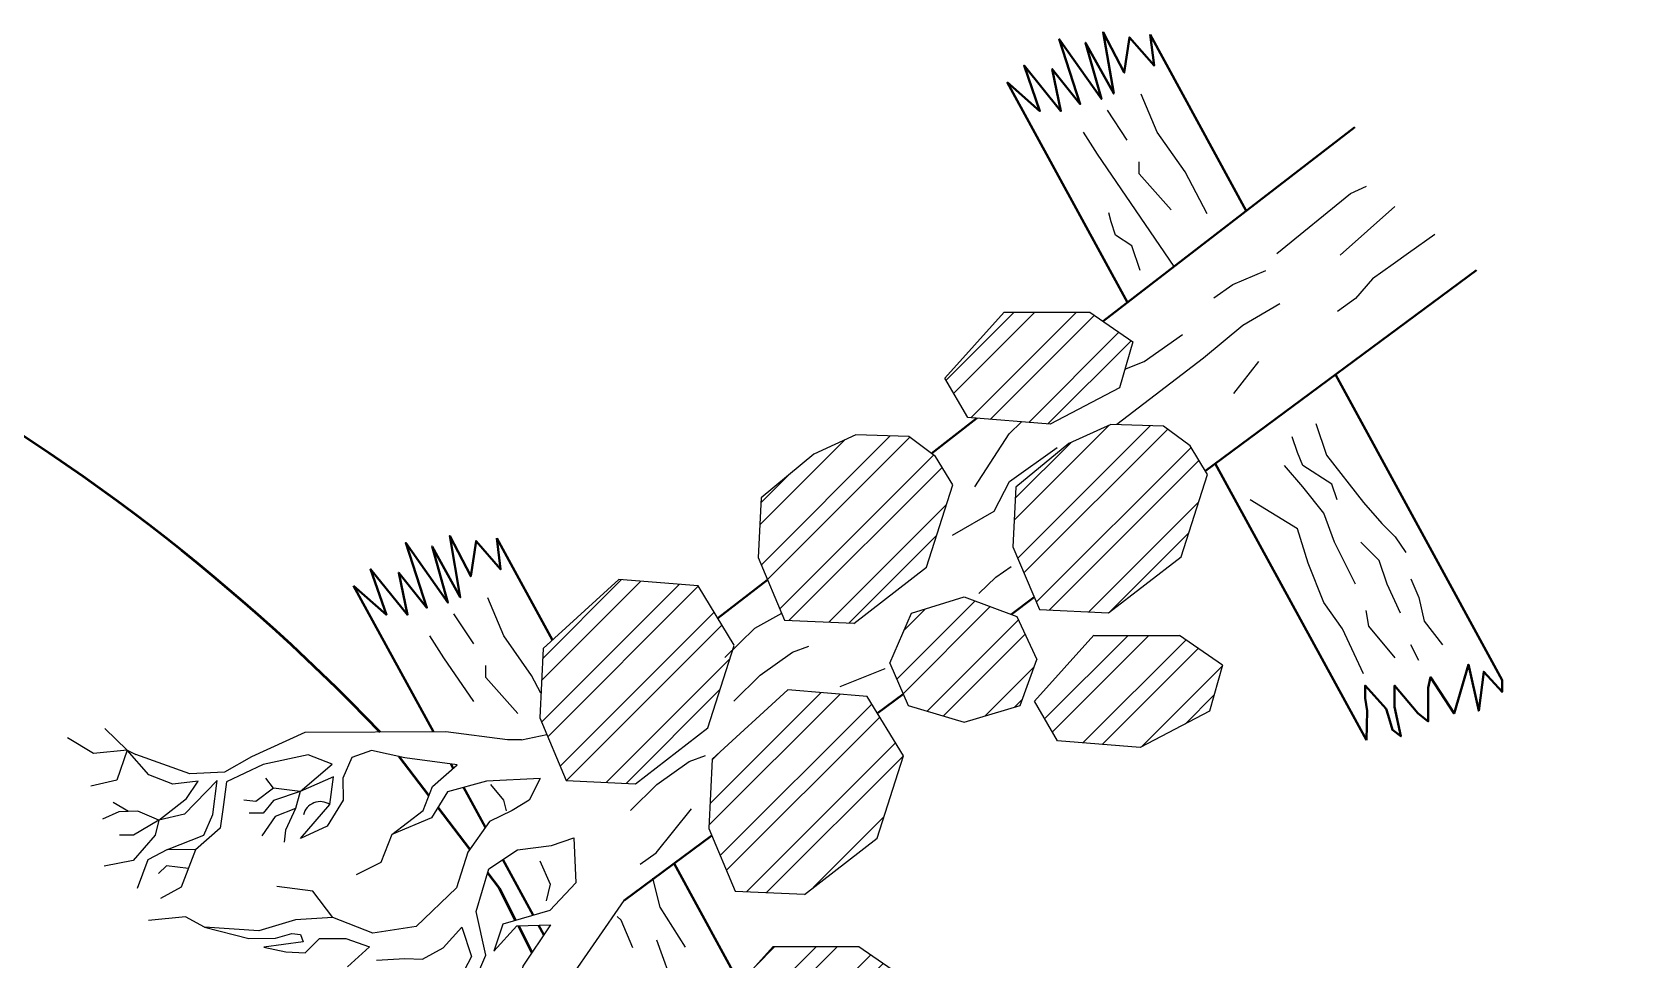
# Model space of a CAD drawing. Header units: feet. Extents: x -242 to 132, y -72 to 246.
# Drawn here: x -177.8 to -109.4, y 69.8 to 109.2 of the extents above; entities that cross this region are included whole.
import ezdxf

# ---------------------------------------------------------------- set-up
doc = ezdxf.new("R2010")
doc.units = ezdxf.units.FT
doc.header["$MEASUREMENT"] = 0
for name, color, linetype in [('Riprap', 253, 'Continuous'), ('Riprap Hatch', 253, 'Continuous'), ('Root Wads', 27, 'Continuous'), ('Tree Hatch', 25, 'Continuous')]:
    doc.layers.add(name, color=color, linetype=linetype)
doc.layers.add('Streambed', color=94, linetype='Continuous', lineweight=50)
doc.layers.add('Trees', color=25, linetype='Continuous', lineweight=40)

msp = doc.modelspace()

# ---------------------------------------------------------------- hatches: boundary and pattern name
at = {"layer": 'Riprap Hatch'}
h = msp.add_hatch(dxfattribs=at)
h.set_pattern_fill('ANSI32', color=256, scale=5, style=0)
h.paths.add_polyline_path([(-112.043, 56.319), (-110.782, 57.72), (-110.922, 58.42), (-113.722, 59.12), (-116.382, 58.84), (-116.802, 57.72), (-115.262, 56.039)])
h.paths.add_polyline_path([(-113.586, 59.693), (-110.507, 62.072), (-109.386, 65.574), (-110.926, 68.093), (-114.287, 68.373), (-117.507, 65.433), (-117.647, 62.493), (-116.527, 59.833)])
h.paths.add_polyline_path([(-125.589, 53.246), (-124.63, 53.201), (-121.55, 52.245), (-119.555, 53.049), (-118.295, 54.937), (-117.84, 56.756), (-118.448, 58.987), (-119.988, 61.506), (-123.348, 61.786), (-126.569, 58.846), (-126.709, 55.907)])
h.paths.add_polyline_path([(-126.57, 53.183), (-128.109, 55.703), (-131.47, 55.983), (-134.69, 53.043), (-134.758, 51.619), (-134.838, 48.876), (-133.366, 48.025), (-129.938, 47.945), (-127.69, 49.682)])
h.paths.add_polyline_path([(-134.822, 54.314), (-135.662, 56.133), (-137.902, 56.973), (-140.142, 56.273), (-141.052, 54.15), (-140.282, 52.353), (-137.902, 51.653), (-135.522, 52.353)])
h.paths.add_polyline_path([(-137.214, 58.271), (-136.654, 60.23), (-138.474, 61.49), (-142.115, 61.49), (-144.634, 58.691), (-143.654, 57.01), (-140.155, 56.73)])
h.paths.add_polyline_path([(-140.126, 62.039), (-139.426, 63.298), (-139.426, 64.139), (-140.546, 65.119), (-143.346, 65.539), (-144.746, 64.139), (-143.626, 62.459)])
h.paths.add_polyline_path([(-146.309, 70.326), (-147.312, 69.211), (-147.525, 66.88), (-145.729, 65.677), (-144.349, 65.566), (-141.408, 67.107), (-140.848, 69.066), (-142.668, 70.326)])
h.paths.add_polyline_path([(-148.894, 78.286), (-149.034, 75.347), (-147.914, 72.687), (-144.973, 72.547), (-141.894, 74.926), (-140.773, 78.427), (-142.313, 80.947), (-145.674, 81.227)])
h.paths.add_polyline_path([(-138.195, 85.185), (-140.435, 84.485), (-141.345, 82.362), (-140.575, 80.565), (-138.195, 79.865), (-135.815, 80.565), (-135.115, 82.525), (-135.955, 84.345)])
h.paths.add_polyline_path([(-127.786, 80.326), (-127.226, 82.286), (-129.046, 83.545), (-132.687, 83.545), (-135.206, 80.746), (-134.226, 79.066), (-130.727, 78.786)])
h.paths.add_polyline_path([(-128.983, 86.878), (-127.862, 90.379), (-128.602, 91.589), (-129.73, 92.435), (-131.971, 92.5), (-133.758, 91.688), (-136.002, 89.832), (-136.123, 87.298), (-135.003, 84.638), (-132.062, 84.498)])
h.paths.add_polyline_path([(-131.598, 94.054), (-131.038, 96.013), (-132.858, 97.273), (-136.499, 97.273), (-139.018, 94.474), (-138.038, 92.793), (-134.539, 92.513)])
h.paths.add_polyline_path([(-144.573, 91.245), (-146.817, 89.39), (-146.938, 86.856), (-145.818, 84.196), (-142.877, 84.056), (-139.798, 86.435), (-138.677, 89.936), (-139.417, 91.146), (-140.545, 91.992), (-142.787, 92.057)])
h.paths.add_polyline_path([(-156.074, 82.98), (-156.214, 80.041), (-155.094, 77.381), (-152.153, 77.241), (-149.074, 79.62), (-147.954, 83.121), (-149.493, 85.641), (-152.854, 85.921)])
h.paths.add_polyline_path([(-138.104, 63.656), (-139.084, 63.236), (-138.524, 61.836), (-136.423, 63.096)])

# ---------------------------------------------------------------- linework, layer by layer
at = {"layer": 'Riprap'}
for p, q in [((-139.019, 94.473), (-136.499, 97.273)), ((-136.499, 97.273), (-132.859, 97.273)), ((-132.859, 97.274), (-131.039, 96.014)), ((-131.038, 96.013), (-131.598, 94.053)), ((-138.038, 92.793), (-139.018, 94.473)), ((-131.599, 94.053), (-134.539, 92.513)), ((-134.539, 92.513), (-138.039, 92.793)), ((-138.677, 89.936), (-139.417, 91.146)), ((-127.862, 90.379), (-128.602, 91.589)), ((-128.982, 86.878), (-127.862, 90.378)), ((-139.798, 86.435), (-138.678, 89.935)), ((-136.002, 89.832), (-136.123, 87.299)), ((-146.817, 89.39), (-146.938, 86.856)), ((-146.938, 86.856), (-145.818, 84.196)), ((-136.123, 87.299), (-135.003, 84.639)), ((-132.062, 84.498), (-128.982, 86.878)), ((-142.878, 84.055), (-139.798, 86.435)), ((-152.854, 85.921), (-156.074, 82.981)), ((-149.494, 85.641), (-152.854, 85.921)), ((-147.954, 83.121), (-149.494, 85.641)), ((-140.435, 84.485), (-138.195, 85.185)), ((-138.195, 85.185), (-135.955, 84.345)), ((-145.818, 84.196), (-142.878, 84.056)), ((-141.345, 82.362), (-140.435, 84.485)), ((-135.955, 84.345), (-135.115, 82.525)), ((-135.002, 84.638), (-132.062, 84.498)), ((-135.207, 80.746), (-132.687, 83.546)), ((-132.687, 83.545), (-129.047, 83.545)), ((-129.047, 83.546), (-127.227, 82.286)), ((-156.074, 82.981), (-156.214, 80.041)), ((-149.074, 79.62), (-147.954, 83.12)), ((-141.345, 82.362), (-140.575, 80.565)), ((-135.815, 80.565), (-135.115, 82.525)), ((-127.226, 82.285), (-127.786, 80.325)), ((-145.674, 81.227), (-148.894, 78.287)), ((-142.314, 80.947), (-145.674, 81.227)), ((-140.773, 78.427), (-142.313, 80.947)), ((-134.226, 79.065), (-135.206, 80.745)), ((-156.214, 80.041), (-155.094, 77.381)), ((-140.575, 80.565), (-138.195, 79.865)), ((-138.195, 79.865), (-135.815, 80.565)), ((-127.787, 80.326), (-130.727, 78.786)), ((-152.154, 77.24), (-149.074, 79.62)), ((-130.727, 78.786), (-134.227, 79.066)), ((-148.894, 78.287), (-149.034, 75.347)), ((-141.894, 74.926), (-140.774, 78.426)), ((-155.094, 77.381), (-152.154, 77.241)), ((-149.034, 75.347), (-147.914, 72.687)), ((-144.973, 72.546), (-141.893, 74.926)), ((-147.914, 72.687), (-144.974, 72.547)), ((-147.312, 69.211), (-146.308, 70.327)), ((-146.308, 70.326), (-142.668, 70.326)), ((-142.668, 70.327), (-140.848, 69.067))]:
    msp.add_line(p, q, dxfattribs=at)
for points in [[(-128.602, 91.589), (-129.73, 92.435), (-131.971, 92.5), (-133.758, 91.688), (-136.002, 89.832)], [(-139.417, 91.146), (-140.545, 91.992), (-142.787, 92.057), (-144.573, 91.245), (-146.817, 89.39)]]:
    msp.add_lwpolyline(points, dxfattribs=at)
at = {"layer": 'Root Wads'}
for points in [[(-173.731, 78.67), (-174.679, 79.592)], [(-156.991, 79.111), (-157.583, 79.104), (-160.199, 79.443), (-166.186, 79.421), (-168.449, 78.384), (-169.597, 77.734), (-171.07, 77.659), (-173.356, 78.488)], [(-156.991, 79.111), (-155.917, 79.334)], [(-173.731, 78.67), (-175.15, 78.521), (-176.26, 79.198)], [(-173.731, 78.67), (-174.166, 77.395), (-175.263, 77.138)], [(-156.2, 77.46), (-158.475, 77.356), (-160.129, 76.905), (-160.805, 75.795), (-162.493, 75.082), (-161.163, 76.107), (-160.766, 77.121), (-159.715, 78.049), (-161.938, 78.338), (-163.36, 78.655), (-164.195, 78.364), (-164.576, 77.482), (-164.564, 76.549), (-165.24, 75.438), (-166.371, 74.919), (-165.121, 76.355), (-164.968, 77.533), (-166.378, 76.917), (-165.031, 78.074), (-166.044, 78.471), (-167.96, 78.054), (-169.517, 77.324), (-169.67, 76.146), (-169.772, 75.361), (-170.823, 74.432), (-172.018, 74.454), (-170.477, 75.053), (-170.096, 75.935), (-169.91, 77.375), (-171.291, 75.957), (-172.388, 75.7), (-171.206, 76.612), (-170.711, 77.346), (-171.792, 77.22), (-172.804, 77.618), (-173.731, 78.67), (-173.356, 78.488)], [(-156.2, 77.46), (-156.655, 76.542), (-157.383, 76.113), (-158.342, 75.638), (-159.259, 74.335), (-159.753, 72.828), (-161.463, 71.179), (-163.294, 70.893), (-165.001, 71.563), (-166.584, 71.469), (-168.14, 70.998), (-170.439, 71.146), (-168.556, 70.678), (-167.434, 70.682), (-166.734, 70.89), (-166.366, 70.842), (-166.257, 70.529), (-167.932, 70.297), (-166.986, 70.1), (-166.167, 70.068), (-165.567, 70.664), (-164.445, 70.668), (-163.444, 70.314), (-164.377, 69.462)], [(-167.518, 77.059), (-167.837, 77.474)], [(-166.378, 76.917), (-167.518, 77.059), (-168.265, 76.482), (-168.78, 76.549)], [(-166.378, 76.917), (-167.511, 76.534), (-167.955, 75.993), (-168.553, 75.996)], [(-166.378, 76.917), (-166.584, 76.189), (-167.45, 75.852), (-168.006, 75.026)], [(-172.388, 75.7), (-173.273, 76.081), (-174.074, 76.052), (-174.779, 75.744)], [(-173.673, 76.067), (-174.326, 76.445)], [(-166.584, 76.189), (-167.002, 75.27), (-167.069, 74.755)], [(-172.388, 75.7), (-172.54, 75.054), (-173.477, 73.978), (-174.705, 73.738)], [(-172.388, 75.7), (-173.459, 75.061), (-174.057, 75.063)], [(-162.493, 75.082), (-162.958, 73.892), (-164.009, 73.373)], [(-158.912, 71.821), (-158.379, 73.623), (-157.152, 74.436), (-155.707, 74.623), (-154.768, 74.95), (-154.682, 73.032), (-155.791, 71.86), (-157.778, 71.281), (-158.166, 70.135), (-157.19, 71.204), (-155.749, 71.257), (-156.934, 69.496), (-157.714, 66.248)], [(-172.018, 74.454), (-172.848, 74.008), (-173.304, 72.796)], [(-170.823, 74.432), (-171.428, 72.851), (-172.313, 72.368)], [(-171.126, 73.642), (-172.058, 73.756), (-172.4, 73.427)], [(-165.001, 71.563), (-165.843, 72.686), (-167.371, 72.884)], [(-159.522, 71.152), (-159.107, 69.907), (-159.725, 68.749), (-161.077, 68.123), (-159.978, 68.347), (-160.343, 67.592), (-161.251, 67.041), (-161.473, 66.099), (-160.828, 66.952), (-160.151, 67.266), (-159.646, 68.07), (-159.42, 68.776), (-159.012, 68.054), (-159.542, 67.32), (-159.631, 66.896), (-159.144, 67.301), (-158.684, 68.011), (-158.976, 68.852), (-158.498, 69.961), (-158.912, 71.821)], [(-154.981, 68.884), (-152.627, 72.287)], [(-170.439, 71.146), (-171.244, 71.592), (-172.818, 71.438)], [(-163.143, 69.751), (-161.938, 69.819), (-161.193, 69.797), (-160.308, 70.281), (-159.522, 71.152)]]:
    msp.add_lwpolyline(points, dxfattribs=at)
msp.add_arc((-165.534, 75.753), 0.73, 55.54723, 166.70634, dxfattribs=at)
at = {"layer": 'Streambed'}
for points in [[(-162.199, 78.396), (-160.921, 76.725)], [(-160.541, 76.229), (-159.179, 74.449)], [(-158.426, 73.464), (-157.928, 72.813), (-157.235, 71.439)], [(-157.118, 71.207), (-156.546, 70.072)]]:
    msp.add_lwpolyline(points, dxfattribs=at)
msp.add_arc((-224.888, 20.346), 85.571, 43.66982, 81.15717, dxfattribs=at)
at = {"layer": 'Tree Hatch'}
for points in [[(-127.884, 101.449), (-128.815, 103.225), (-130, 104.916), (-130.678, 106.523)], [(-131.27, 104.578), (-132.117, 105.846)], [(-129.283, 99.214), (-132.54, 103.986), (-133.133, 104.916)], [(-129.408, 101.618), (-130.762, 103.14), (-130.762, 103.647)], [(-124.917, 99.761), (-121.789, 102.313), (-121.122, 102.624)], [(-130.724, 99.04), (-131.073, 100.089), (-131.773, 100.544), (-131.948, 101.103), (-132.053, 101.487)], [(-122.231, 99.69), (-119.908, 101.763)], [(-118.217, 100.563), (-119.327, 99.775), (-119.984, 99.308), (-120.859, 98.686), (-121.58, 97.845), (-122.346, 97.3)], [(-127.6, 97.873), (-126.791, 98.448), (-125.385, 99.04)], [(-131.71, 92.516), (-128.029, 95.334), (-126.371, 96.714), (-124.791, 97.633)], [(-131.371, 94.85), (-130.55, 95.168), (-128.931, 96.318)], [(-126.743, 93.809), (-125.682, 95.172)], [(-137.738, 89.859), (-136.29, 92.106), (-135.762, 92.611)], [(-123.26, 92.542), (-122.812, 91.199), (-121.244, 89.186), (-120.46, 88.291), (-119.9, 87.731), (-119.452, 87.06)], [(-122.364, 89.298), (-122.588, 89.969), (-123.819, 90.752), (-124.043, 91.311), (-124.267, 91.982)], [(-138.694, 87.802), (-136.921, 88.824), (-136.275, 90.085), (-134.252, 91.522)], [(-121.58, 85.718), (-122.476, 87.508), (-122.924, 88.738), (-123.819, 89.857), (-124.603, 90.752)], [(-121.244, 81.914), (-122.14, 83.816), (-122.924, 84.935), (-123.595, 86.613), (-124.043, 88.067), (-126.059, 89.298)], [(-119.676, 84.487), (-120.236, 85.718), (-120.572, 86.725), (-121.356, 87.508)], [(-137.566, 85.319), (-137.566, 85.319), (-136.856, 86.022), (-136.194, 86.462)], [(-119.228, 85.941), (-118.892, 85.158), (-118.668, 84.152), (-117.885, 83.145)], [(-156.164, 81.089), (-156.556, 81.835), (-157.741, 83.527), (-158.418, 85.134)], [(-159.011, 83.189), (-159.857, 84.457)], [(-148.352, 82.599), (-147.08, 83.843), (-145.942, 84.491)], [(-119.9, 82.585), (-121.02, 83.928), (-121.132, 84.599)], [(-159.011, 80.736), (-160.28, 82.597), (-160.873, 83.527)], [(-147.974, 80.747), (-146.859, 81.857), (-145.488, 82.83), (-144.796, 83.084)], [(-118.892, 82.474), (-119.228, 83.145)], [(-157.148, 80.228), (-158.503, 81.751), (-158.503, 82.258)], [(-143.455, 81.374), (-141.544, 82.141), (-141.544, 82.141)], [(-152.36, 76.1), (-151.244, 77.21), (-149.874, 78.183), (-149.181, 78.437)], [(-158.297, 77.208), (-157.748, 76.546), (-157.634, 76.092)], [(-151.944, 73.824), (-151.269, 74.303), (-149.764, 76.184)], [(-156.212, 73.967), (-155.773, 72.981), (-155.937, 72.269)], [(-150.019, 70.306), (-151.099, 72.002), (-151.408, 73.235)], [(-152.257, 70.269), (-152.761, 71.444), (-152.929, 71.612)], [(-151.254, 70.615), (-150.482, 68.457), (-149.865, 67.224), (-148.477, 65.374), (-147.088, 63.524), (-146.317, 61.675), (-145.854, 60.442), (-144.619, 57.821)]]:
    msp.add_lwpolyline(points, dxfattribs=at)
at = {"layer": 'Trees'}
for p, q in [((-127.957, 90.535), (-116.439, 99.054)), ((-136.201, 84.437), (-135.223, 85.161)), ((-141.879, 80.237), (-140.782, 81.048)), ((-159.985, 78.084), (-159.884, 77.899)), ((-159.445, 77.091), (-158.518, 75.388)), ((-152.627, 72.287), (-148.905, 75.041)), ((-157.776, 74.023), (-156.489, 71.656)), ((-156.262, 71.238), (-156.038, 70.827))]:
    msp.add_line(p, q, dxfattribs=at)
for points in [[(-136.372, 107.039), (-134.98, 105.807), (-135.651, 107.744), (-134.085, 105.807), (-134.458, 107.595), (-133.265, 106.105), (-134.16, 108.861), (-132.37, 106.328), (-133.041, 108.712), (-131.848, 106.552), (-132.296, 109.159), (-131.401, 107.446), (-131.177, 108.936), (-130.133, 107.744), (-130.294, 109.063)], [(-130.294, 109.063), (-126.218, 101.578)], [(-136.372, 107.039), (-131.266, 97.686)], [(-132.301, 96.888), (-121.612, 105.13)], [(-122.43, 94.623), (-115.358, 81.636)], [(-139.584, 91.272), (-137.651, 92.762)], [(-127.533, 90.849), (-121.113, 79.091)], [(-164.113, 85.649), (-162.72, 84.418), (-163.392, 86.354), (-161.826, 84.418), (-162.199, 86.205), (-161.005, 84.716), (-161.9, 87.472), (-160.111, 84.939), (-160.782, 87.323), (-159.589, 85.163), (-160.036, 87.77), (-159.141, 86.056), (-158.918, 87.546), (-157.874, 86.354), (-158.034, 87.674)], [(-158.034, 87.674), (-155.676, 83.344)], [(-164.113, 85.649), (-160.723, 79.441)], [(-148.659, 84.275), (-146.539, 85.909)], [(-121.113, 79.091), (-121.089, 80.335), (-121.178, 80.872), (-121.178, 81.409), (-120.283, 80.425), (-120.194, 80.156), (-120.014, 79.53), (-119.656, 79.262), (-119.925, 80.514), (-119.925, 81.409), (-118.94, 80.246), (-118.492, 79.888), (-118.492, 81.319), (-118.403, 81.766), (-117.395, 80.228), (-116.791, 82.303), (-116.352, 80.346), (-116.135, 81.998), (-115.359, 81.14), (-115.358, 81.636)], [(-150.509, 73.854), (-147.408, 68.16)]]:
    msp.add_lwpolyline(points, dxfattribs=at)

doc.saveas('drawing.dxf')
